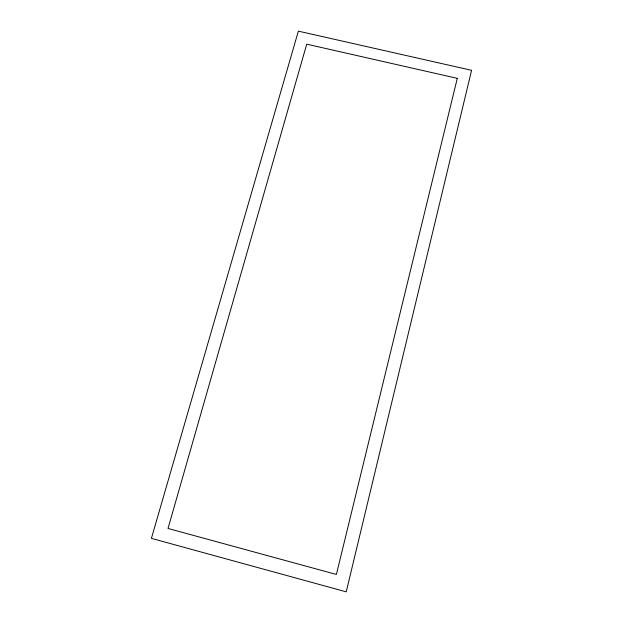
<?xml version="1.0" encoding="UTF-8"?>
<svg xmlns="http://www.w3.org/2000/svg" width="623" height="623" viewBox="0 0 623 623"><rect width="100%" height="100%" fill="white"/><g stroke="black" fill="none" stroke-linecap="round" stroke-linejoin="round"><path stroke-width="0.93" d="M471.588 70.313L346.224 591.85L151.412 538.365L298.355 31.15L471.588 70.313M457.29 78.35L336.397 574.461L168.015 528.452L306.734 44.163L457.29 78.35"/></g></svg>
